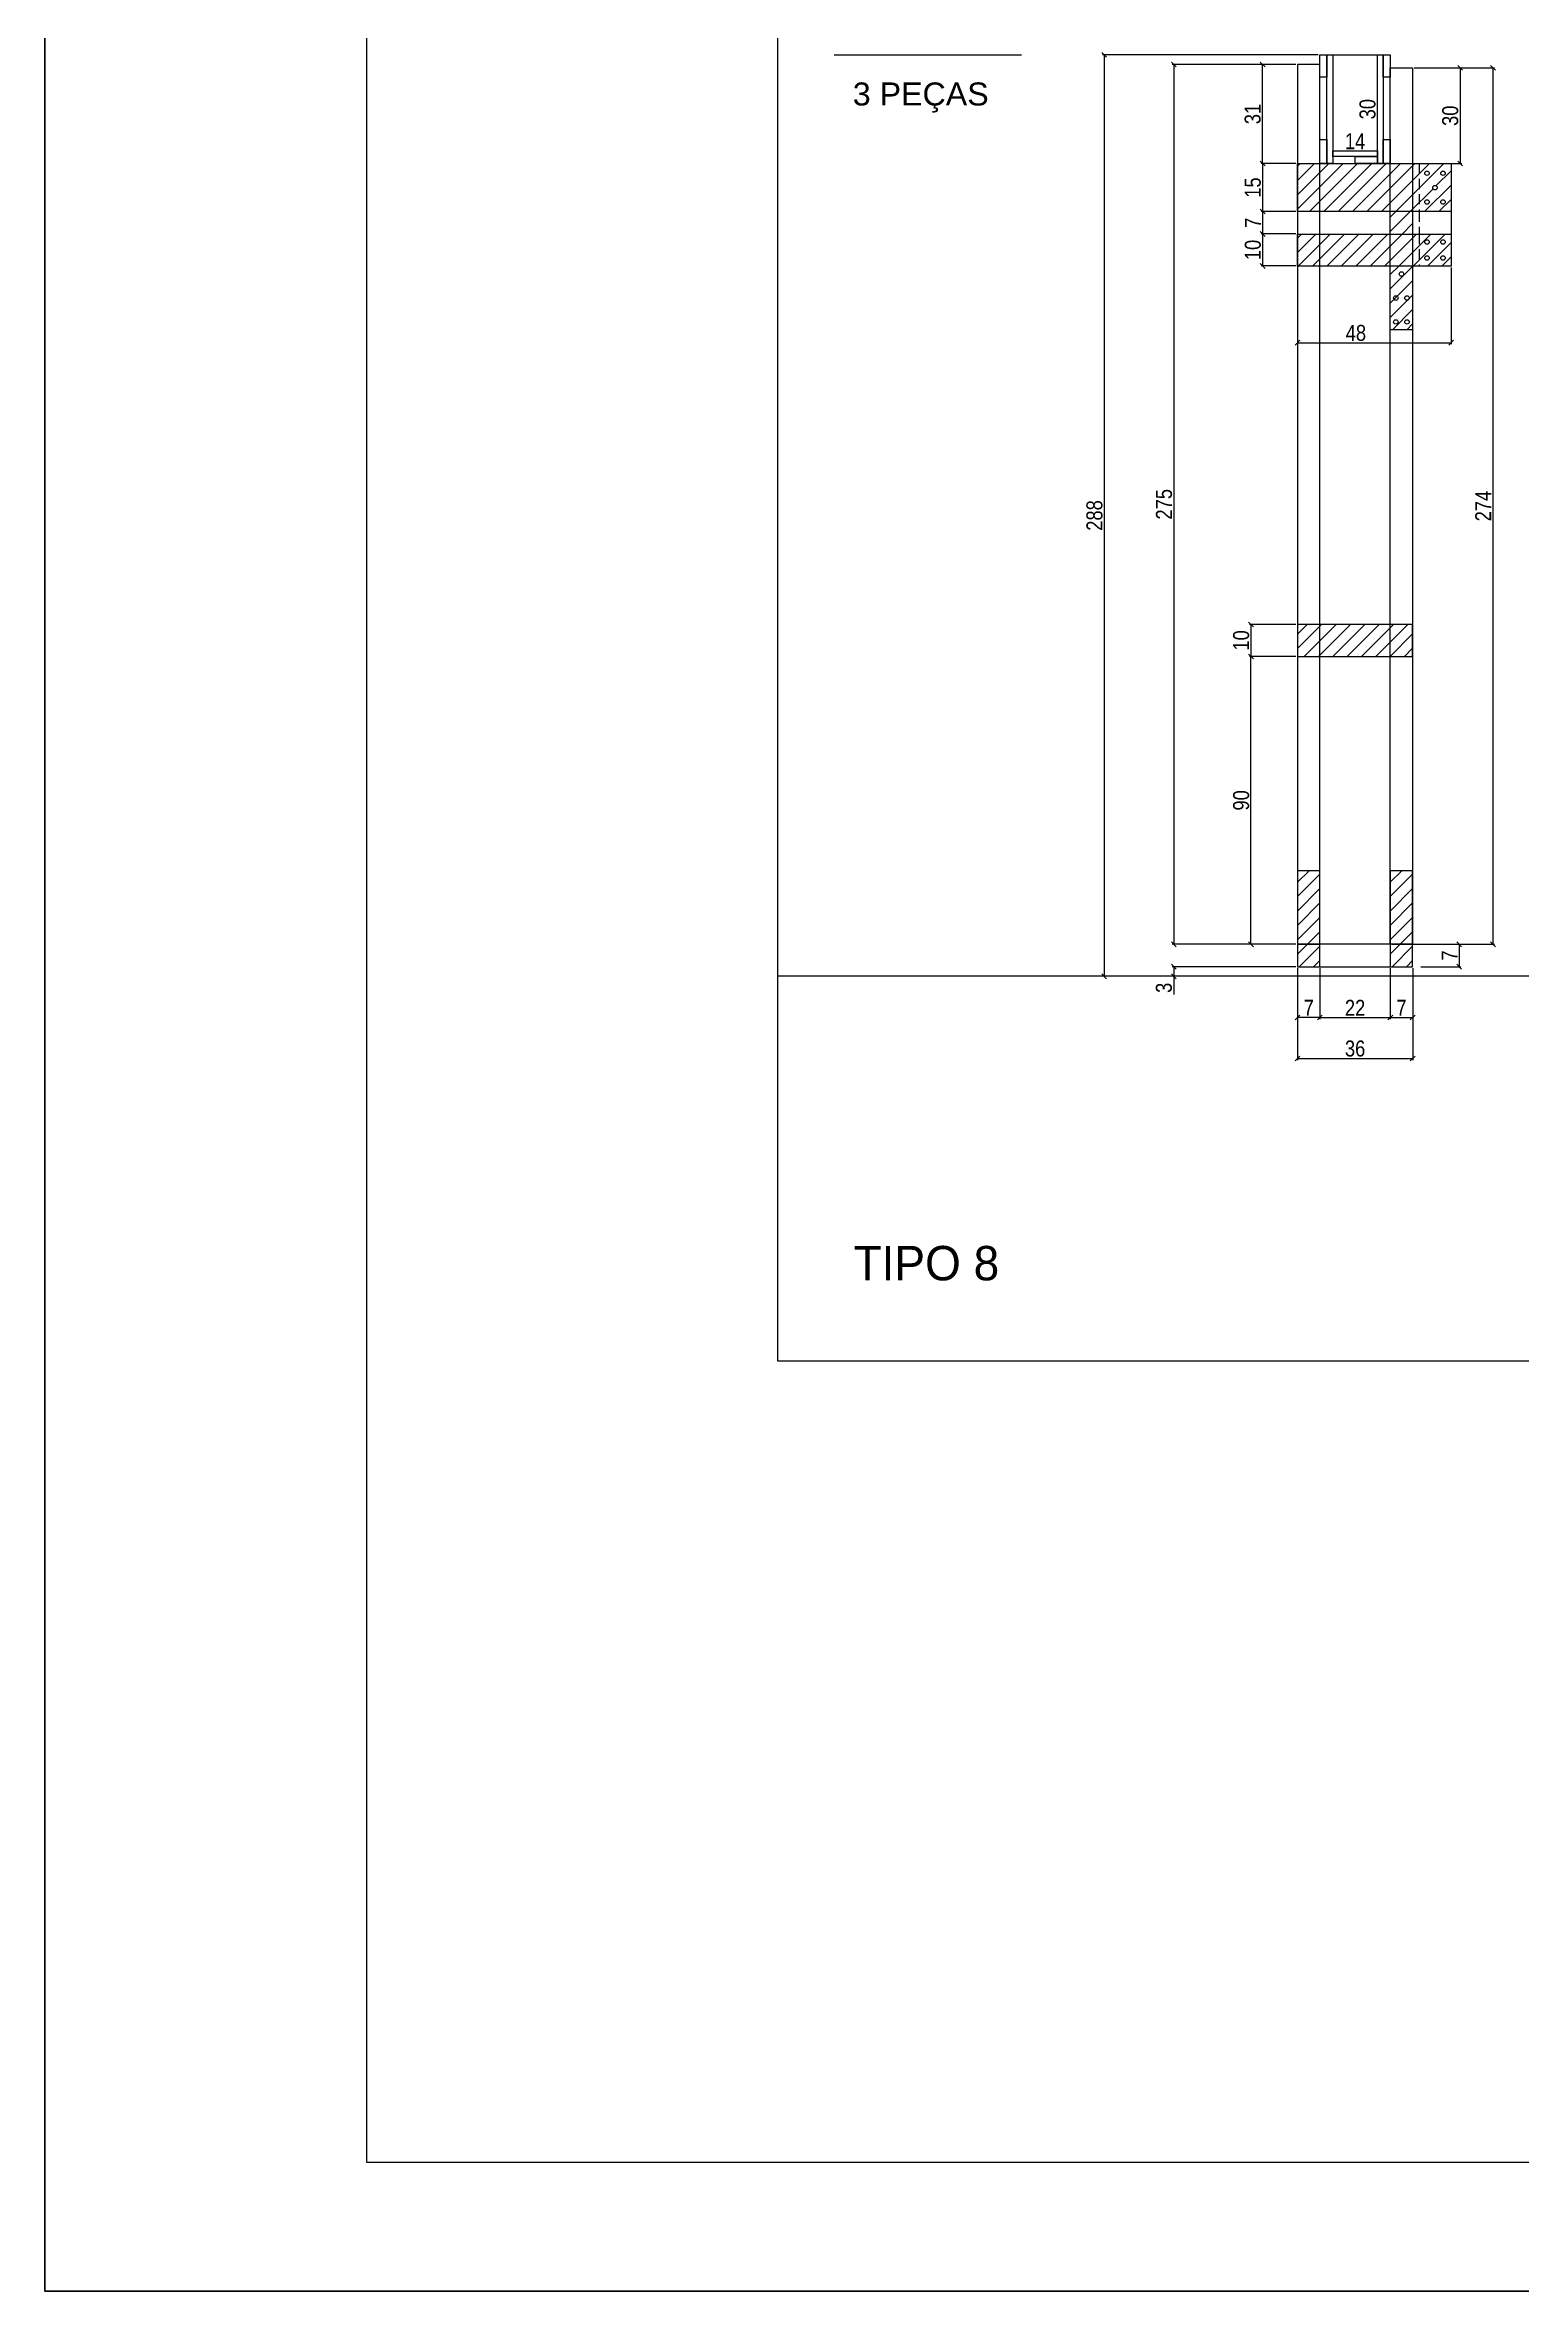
# Model space of a CAD drawing. Extents: x 16965 to 24320, y 205100 to 209880.
# Drawn here: x 16965 to 17888, y 205100 to 206505 of the extents above; entities that cross this region are included whole.
import ezdxf

# ---------------------------------------------------------------- set-up
doc = ezdxf.new("R2010")
doc.units = 0
doc.linetypes.add('DASHED2', pattern=[9.525, 6.35, -3.175])
doc.layers.get('0').update_dxf_attribs({"linetype": 'CONTINUOUS'})
doc.layers.get('DEFPOINTS').update_dxf_attribs({"linetype": 'CONTINUOUS'})
for name, color, linetype in [('8', 111, 'CONTINUOUS'), ('COTA', 241, 'CONTINUOUS'), ('detalhes', 4, 'CONTINUOUS'), ('HACHURA', 8, 'CONTINUOUS'), ('TIRAS REESCORAMENTO', 252, 'CONTINUOUS'), ('VIGAS', 3, 'CONTINUOUS')]:
    doc.layers.add(name, color=color, linetype=linetype)
doc.layers.add('FOLHA', color=255, linetype='CONTINUOUS', lineweight=40)
doc.styles.add('COTA TECNICA 2X', font='techl___.ttf', dxfattribs={"height": 10})
doc.styles.add('R80-50', font='arial.ttf', dxfattribs={"height": 10})
doc.styles.add('ROMAS860', font='ROMAS860.SHX', dxfattribs={"height": 8.5})
doc.dimstyles.new('SECAO', dxfattribs={"dimscale": 0.333333, "dimtxt": 5, "dimasz": 9, "dimexe": 3, "dimexo": 3, "dimgap": 3, "dimtad": 1, "dimdec": 1, "dimlfac": 0.5, "dimzin": 12, "dimdsep": 46, "dimtxsty": 'COTA TECNICA 2X', "dimblk1": 'OBLIQUE', "dimblk2": 'OBLIQUE', "dimsah": 1, "dimcen": 0.9, "dimclrd": 4, "dimclre": 4, "dimclrt": 240, "dimadec": 1, "dimazin": 3, "dimtfac": 1, "dimtdec": 1, "dimtmove": 0, "dimatfit": 3, "dimfxl": 1, "dimtolj": 1, "dimtzin": 12, "dimarcsym": 0})
pattern_1 = [(45, (-5854.2604, 8107.0315), (-4.49012806, 4.49012806), [])]

# ---------------------------------------------------------------- blocks, each defined once
blk = doc.blocks.new('_Oblique')
at = {"color": 0, "linetype": 'ByBlock', "lineweight": -2}
blk.add_line((-0.5, -0.5), (0.5, 0.5), dxfattribs=at)
blk = doc.blocks.new('*D3033')
at = {"layer": 'DEFPOINTS', "color": 0, "transparency": 16777216}
for p in [(17747.6, 206492.4), (17670.3, 205942.3), (17747.6, 205942.3)]:
    blk.add_point(p, dxfattribs=at)
at = {"layer": 'detalhes', "color": 4, "lineweight": -2, "transparency": 16777216}
for p, q in [((17746.6, 206492.4), (17669.3, 206492.4)), ((17670.3, 206492.4), (17670.3, 205942.3)), ((17746.6, 205942.3), (17669.3, 205942.3))]:
    blk.add_line(p, q, dxfattribs=at)
at = {"layer": 'detalhes', "color": 4, "lineweight": -2, "transparency": 16777216, "xscale": 3, "yscale": 3, "zscale": 3}
for p, rotation in [((17670.3, 206492.4), 90), ((17670.3, 205942.3), 270)]:
    blk.add_blockref('_Oblique', p, dxfattribs=dict(at, rotation=rotation))
at = {"layer": 'detalhes', "color": 240, "transparency": 16777216, "insert": (17664.2, 206217.4), "char_height": 10, "attachment_point": 5, "rotation": 90, "style": 'COTA TECNICA 2X'}
blk.add_mtext('\\A1;275', dxfattribs=at)
blk = doc.blocks.new('*D3034')
at = {"layer": 'DEFPOINTS', "color": 0, "transparency": 16777216}
for p in [(17747.6, 205928.3), (17819.6, 205928.3), (17819.6, 205870.9)]:
    blk.add_point(p, dxfattribs=at)
at = {"layer": 'detalhes', "color": 4, "lineweight": -2, "transparency": 16777216}
for p, q in [((17747.6, 205927.3), (17747.6, 205869.9)), ((17819.6, 205927.3), (17819.6, 205869.9)), ((17747.6, 205870.9), (17819.6, 205870.9))]:
    blk.add_line(p, q, dxfattribs=at)
at = {"layer": 'detalhes', "color": 4, "lineweight": -2, "transparency": 16777216, "xscale": 3, "yscale": 3, "zscale": 3, "rotation": 180}
blk.add_blockref('_Oblique', (17747.6, 205870.9), dxfattribs=at)
at = {"layer": 'detalhes', "color": 4, "lineweight": -2, "transparency": 16777216, "xscale": 3, "yscale": 3, "zscale": 3}
blk.add_blockref('_Oblique', (17819.6, 205870.9), dxfattribs=at)
at = {"layer": 'detalhes', "color": 240, "transparency": 16777216, "insert": (17783.6, 205877.1), "char_height": 10, "attachment_point": 5, "style": 'COTA TECNICA 2X'}
blk.add_mtext('\\A1;36', dxfattribs=at)
blk = doc.blocks.new('*D3035')
at = {"layer": 'DEFPOINTS', "color": 0, "transparency": 16777216}
for p in [(17761.6, 205928.3), (17805.6, 205928.3), (17805.6, 205896.6)]:
    blk.add_point(p, dxfattribs=at)
at = {"layer": 'detalhes', "color": 4, "lineweight": -2, "transparency": 16777216}
for p, q in [((17761.6, 205927.3), (17761.6, 205895.6)), ((17805.6, 205927.3), (17805.6, 205895.6)), ((17761.6, 205896.6), (17805.6, 205896.6))]:
    blk.add_line(p, q, dxfattribs=at)
at = {"layer": 'detalhes', "color": 4, "lineweight": -2, "transparency": 16777216, "xscale": 3, "yscale": 3, "zscale": 3, "rotation": 180}
blk.add_blockref('_Oblique', (17761.6, 205896.6), dxfattribs=at)
at = {"layer": 'detalhes', "color": 4, "lineweight": -2, "transparency": 16777216, "xscale": 3, "yscale": 3, "zscale": 3}
blk.add_blockref('_Oblique', (17805.6, 205896.6), dxfattribs=at)
at = {"layer": 'detalhes', "color": 240, "transparency": 16777216, "insert": (17783.6, 205902.6), "char_height": 10, "attachment_point": 5, "style": 'COTA TECNICA 2X'}
blk.add_mtext('\\A1;22', dxfattribs=at)
blk = doc.blocks.new('*D3036')
at = {"layer": 'DEFPOINTS', "color": 0, "transparency": 16777216}
for p in [(17805.6, 205896.6), (17819.6, 205896.6), (17819.6, 205896.6)]:
    blk.add_point(p, dxfattribs=at)
at = {"layer": 'detalhes', "color": 4, "lineweight": -2, "transparency": 16777216}
blk.add_line((17805.6, 205896.6), (17819.6, 205896.6), dxfattribs=at)
at = {"layer": 'detalhes', "color": 4, "lineweight": -2, "transparency": 16777216, "xscale": 3, "yscale": 3, "zscale": 3, "rotation": 180}
blk.add_blockref('_Oblique', (17805.6, 205896.6), dxfattribs=at)
at = {"layer": 'detalhes', "color": 4, "lineweight": -2, "transparency": 16777216, "xscale": 3, "yscale": 3, "zscale": 3}
blk.add_blockref('_Oblique', (17819.6, 205896.6), dxfattribs=at)
at = {"layer": 'detalhes', "color": 240, "transparency": 16777216, "insert": (17812.6, 205902.6), "char_height": 10, "attachment_point": 5, "style": 'COTA TECNICA 2X'}
blk.add_mtext('\\A1;7', dxfattribs=at)
blk = doc.blocks.new('*D3037')
at = {"layer": 'DEFPOINTS', "color": 0, "transparency": 16777216}
for p in [(17747.6, 205896.6), (17747.6, 205896.6), (17761.6, 205896.6)]:
    blk.add_point(p, dxfattribs=at)
at = {"layer": 'detalhes', "color": 4, "lineweight": -2, "transparency": 16777216}
blk.add_line((17761.6, 205896.6), (17747.6, 205896.6), dxfattribs=at)
at = {"layer": 'detalhes', "color": 4, "lineweight": -2, "transparency": 16777216, "xscale": 3, "yscale": 3, "zscale": 3, "rotation": 180}
blk.add_blockref('_Oblique', (17747.6, 205896.6), dxfattribs=at)
at = {"layer": 'detalhes', "color": 4, "lineweight": -2, "transparency": 16777216, "xscale": 3, "yscale": 3, "zscale": 3}
blk.add_blockref('_Oblique', (17761.6, 205896.6), dxfattribs=at)
at = {"layer": 'detalhes', "color": 240, "transparency": 16777216, "insert": (17754.6, 205902.6), "char_height": 10, "attachment_point": 5, "style": 'COTA TECNICA 2X'}
blk.add_mtext('\\A1;7', dxfattribs=at)
blk = doc.blocks.new('*D3038')
at = {"layer": 'DEFPOINTS', "color": 0, "transparency": 16777216}
for p in [(17747.6, 206142.3), (17718.5, 206122.3), (17747.6, 206122.3)]:
    blk.add_point(p, dxfattribs=at)
at = {"layer": 'detalhes', "color": 4, "lineweight": -2, "transparency": 16777216}
for p, q in [((17746.6, 206142.3), (17717.5, 206142.3)), ((17718.5, 206142.3), (17718.5, 206122.3)), ((17746.6, 206122.3), (17717.5, 206122.3))]:
    blk.add_line(p, q, dxfattribs=at)
at = {"layer": 'detalhes', "color": 4, "lineweight": -2, "transparency": 16777216, "xscale": 3, "yscale": 3, "zscale": 3}
for p, rotation in [((17718.5, 206142.3), 90), ((17718.5, 206122.3), 270)]:
    blk.add_blockref('_Oblique', p, dxfattribs=dict(at, rotation=rotation))
at = {"layer": 'detalhes', "color": 240, "transparency": 16777216, "insert": (17712.4, 206132.3), "char_height": 10, "attachment_point": 5, "rotation": 90, "style": 'COTA TECNICA 2X'}
blk.add_mtext('\\A1;10', dxfattribs=at)
blk = doc.blocks.new('*D3039')
at = {"layer": 'DEFPOINTS', "color": 0, "transparency": 16777216}
for p in [(17725.8, 206492.4), (17747.6, 206492.4), (17747.6, 206430.4)]:
    blk.add_point(p, dxfattribs=at)
at = {"layer": 'detalhes', "color": 4, "lineweight": -2, "transparency": 16777216}
for p, q in [((17746.6, 206492.4), (17724.8, 206492.4)), ((17725.8, 206430.4), (17725.8, 206492.4)), ((17746.6, 206430.4), (17724.8, 206430.4))]:
    blk.add_line(p, q, dxfattribs=at)
at = {"layer": 'detalhes', "color": 4, "lineweight": -2, "transparency": 16777216, "xscale": 3, "yscale": 3, "zscale": 3}
for p, rotation in [((17725.8, 206492.4), 90), ((17725.8, 206430.4), 270)]:
    blk.add_blockref('_Oblique', p, dxfattribs=dict(at, rotation=rotation))
at = {"layer": 'detalhes', "color": 240, "transparency": 16777216, "insert": (17719.6, 206461.4), "char_height": 10, "attachment_point": 5, "rotation": 90, "style": 'COTA TECNICA 2X'}
blk.add_mtext('\\A1;31', dxfattribs=at)
blk = doc.blocks.new('*D3040')
at = {"layer": 'DEFPOINTS', "color": 0, "transparency": 16777216}
for p in [(17819.6, 206490.3), (17819.6, 206430.4), (17849.3, 206430.4)]:
    blk.add_point(p, dxfattribs=at)
at = {"layer": 'detalhes', "color": 4, "lineweight": -2, "transparency": 16777216}
for p, q in [((17820.6, 206490.3), (17850.3, 206490.3)), ((17849.3, 206490.3), (17849.3, 206430.4)), ((17820.6, 206430.4), (17850.3, 206430.4))]:
    blk.add_line(p, q, dxfattribs=at)
at = {"layer": 'detalhes', "color": 4, "lineweight": -2, "transparency": 16777216, "xscale": 3, "yscale": 3, "zscale": 3}
for p, rotation in [((17849.3, 206490.3), 90), ((17849.3, 206430.4), 270)]:
    blk.add_blockref('_Oblique', p, dxfattribs=dict(at, rotation=rotation))
at = {"layer": 'detalhes', "color": 240, "transparency": 16777216, "insert": (17843.1, 206460.3), "char_height": 10, "attachment_point": 5, "rotation": 90, "style": 'COTA TECNICA 2X'}
blk.add_mtext('\\A1;30', dxfattribs=at)
blk = doc.blocks.new('*D3041')
at = {"layer": 'DEFPOINTS', "color": 0, "transparency": 16777216}
for p in [(17761.6, 206498.4), (17626.8, 205922.3), (17747.6, 205922.3)]:
    blk.add_point(p, dxfattribs=at)
at = {"layer": 'detalhes', "color": 4, "lineweight": -2, "transparency": 16777216}
for p, q in [((17760.6, 206498.4), (17625.8, 206498.4)), ((17626.8, 206498.4), (17626.8, 205922.3)), ((17746.6, 205922.3), (17625.8, 205922.3))]:
    blk.add_line(p, q, dxfattribs=at)
at = {"layer": 'detalhes', "color": 4, "lineweight": -2, "transparency": 16777216, "xscale": 3, "yscale": 3, "zscale": 3}
for p, rotation in [((17626.8, 206498.4), 90), ((17626.8, 205922.3), 270)]:
    blk.add_blockref('_Oblique', p, dxfattribs=dict(at, rotation=rotation))
at = {"layer": 'detalhes', "color": 240, "transparency": 16777216, "insert": (17620.7, 206210.4), "char_height": 10, "attachment_point": 5, "rotation": 90, "style": 'COTA TECNICA 2X'}
blk.add_mtext('\\A1;288', dxfattribs=at)
blk = doc.blocks.new('*D3042')
at = {"layer": 'DEFPOINTS', "color": 0, "transparency": 16777216}
for p in [(17670.3, 205922.3), (17747.6, 205928.3), (17747.6, 205922.3)]:
    blk.add_point(p, dxfattribs=at)
at = {"layer": 'detalhes', "color": 4, "lineweight": -2, "transparency": 16777216}
for p, q in [((17746.6, 205928.3), (17669.3, 205928.3)), ((17746.6, 205922.3), (17669.3, 205922.3)), ((17670.3, 205928.3), (17670.3, 205922.3)), ((17670.3, 205922.3), (17670.3, 205911))]:
    blk.add_line(p, q, dxfattribs=at)
at = {"layer": 'detalhes', "color": 4, "lineweight": -2, "transparency": 16777216, "xscale": 3, "yscale": 3, "zscale": 3}
for p, rotation in [((17670.3, 205928.3), 90), ((17670.3, 205922.3), 270)]:
    blk.add_blockref('_Oblique', p, dxfattribs=dict(at, rotation=rotation))
at = {"layer": 'detalhes', "color": 240, "transparency": 16777216, "insert": (17664.1, 205915.1), "char_height": 10, "attachment_point": 5, "rotation": 90, "style": 'COTA TECNICA 2X'}
blk.add_mtext('\\A1;3', dxfattribs=at)
blk = doc.blocks.new('*D3043')
at = {"layer": 'DEFPOINTS', "color": 0, "transparency": 16777216}
for p in [(17784.6, 206498.4), (17797.6, 206498.4), (17783.6, 206438.4)]:
    blk.add_point(p, dxfattribs=at)
at = {"layer": 'detalhes', "color": 240, "transparency": 16777216, "insert": (17791.4, 206464.4), "char_height": 10, "attachment_point": 5, "rotation": 90, "style": 'COTA TECNICA 2X'}
blk.add_mtext('\\A1;30', dxfattribs=at)
blk = doc.blocks.new('*D3044')
at = {"layer": 'DEFPOINTS', "color": 0, "transparency": 16777216}
for p in [(17769.6, 206438.4), (17797.6, 206438.4), (17797.6, 206438.4)]:
    blk.add_point(p, dxfattribs=at)
at = {"layer": 'detalhes', "color": 240, "transparency": 16777216, "insert": (17783.6, 206444.4), "char_height": 10, "attachment_point": 5, "style": 'COTA TECNICA 2X'}
blk.add_mtext('\\A1;14', dxfattribs=at)
blk = doc.blocks.new('*D3026')
at = {"layer": 'DEFPOINTS', "color": 0, "transparency": 16777216}
for p in [(17718.5, 206122.3), (17747.6, 206122.3), (17746.6, 205942.3)]:
    blk.add_point(p, dxfattribs=at)
at = {"layer": 'detalhes', "color": 4, "lineweight": -2, "transparency": 16777216}
for p, q in [((17746.6, 206122.3), (17717.5, 206122.3)), ((17718.5, 205942.3), (17718.5, 206122.3)), ((17745.6, 205942.3), (17717.5, 205942.3))]:
    blk.add_line(p, q, dxfattribs=at)
at = {"layer": 'detalhes', "color": 4, "lineweight": -2, "transparency": 16777216, "xscale": 3, "yscale": 3, "zscale": 3}
for p, rotation in [((17718.5, 206122.3), 90), ((17718.5, 205942.3), 270)]:
    blk.add_blockref('_Oblique', p, dxfattribs=dict(at, rotation=rotation))
at = {"layer": 'detalhes', "color": 240, "transparency": 16777216, "insert": (17712.4, 206032.3), "char_height": 10, "attachment_point": 5, "rotation": 90, "style": 'COTA TECNICA 2X'}
blk.add_mtext('\\A1;90', dxfattribs=at)
blk = doc.blocks.new('*D3027')
at = {"layer": 'DEFPOINTS', "color": 0, "transparency": 16777216}
for p in [(17747.6, 206390.4), (17843.6, 206366.4), (17843.6, 206318.4)]:
    blk.add_point(p, dxfattribs=at)
at = {"layer": 'detalhes', "color": 4, "lineweight": -2, "transparency": 16777216}
for p, q in [((17747.6, 206389.4), (17747.6, 206317.4)), ((17843.6, 206365.4), (17843.6, 206317.4)), ((17747.6, 206318.4), (17843.6, 206318.4))]:
    blk.add_line(p, q, dxfattribs=at)
at = {"layer": 'detalhes', "color": 4, "lineweight": -2, "transparency": 16777216, "xscale": 3, "yscale": 3, "zscale": 3, "rotation": 180}
blk.add_blockref('_Oblique', (17747.6, 206318.4), dxfattribs=at)
at = {"layer": 'detalhes', "color": 4, "lineweight": -2, "transparency": 16777216, "xscale": 3, "yscale": 3, "zscale": 3}
blk.add_blockref('_Oblique', (17843.6, 206318.4), dxfattribs=at)
at = {"layer": 'detalhes', "color": 240, "transparency": 16777216, "insert": (17784.1, 206324.5), "char_height": 10, "attachment_point": 5, "style": 'COTA TECNICA 2X'}
blk.add_mtext('\\A1;48', dxfattribs=at)
blk = doc.blocks.new('*D3028')
at = {"layer": 'DEFPOINTS', "color": 0, "transparency": 16777216}
for p in [(17820.6, 206490.3), (17820.6, 205942.3), (17869.8, 205942.3)]:
    blk.add_point(p, dxfattribs=at)
at = {"layer": 'detalhes', "color": 4, "lineweight": -2, "transparency": 16777216}
for p, q in [((17821.6, 206490.3), (17870.8, 206490.3)), ((17869.8, 206490.3), (17869.8, 205942.3)), ((17821.6, 205942.3), (17870.8, 205942.3))]:
    blk.add_line(p, q, dxfattribs=at)
at = {"layer": 'detalhes', "color": 4, "lineweight": -2, "transparency": 16777216, "xscale": 3, "yscale": 3, "zscale": 3}
for p, rotation in [((17869.8, 206490.3), 90), ((17869.8, 205942.3), 270)]:
    blk.add_blockref('_Oblique', p, dxfattribs=dict(at, rotation=rotation))
at = {"layer": 'detalhes', "color": 240, "transparency": 16777216, "insert": (17863.7, 206216.3), "char_height": 10, "attachment_point": 5, "rotation": 90, "style": 'COTA TECNICA 2X'}
blk.add_mtext('\\A1;274', dxfattribs=at)
blk = doc.blocks.new('*D3029')
at = {"layer": 'DEFPOINTS', "color": 0, "transparency": 16777216}
for p in [(17805.6, 205942.3), (17823.6, 205928.3), (17848.7, 205928.3)]:
    blk.add_point(p, dxfattribs=at)
at = {"layer": 'detalhes', "color": 4, "lineweight": -2, "transparency": 16777216}
for p, q in [((17806.6, 205942.3), (17849.7, 205942.3)), ((17848.7, 205942.3), (17848.7, 205928.3)), ((17824.6, 205928.3), (17849.7, 205928.3))]:
    blk.add_line(p, q, dxfattribs=at)
at = {"layer": 'detalhes', "color": 4, "lineweight": -2, "transparency": 16777216, "xscale": 3, "yscale": 3, "zscale": 3}
for p, rotation in [((17848.7, 205942.3), 90), ((17848.7, 205928.3), 270)]:
    blk.add_blockref('_Oblique', p, dxfattribs=dict(at, rotation=rotation))
at = {"layer": 'detalhes', "color": 240, "transparency": 16777216, "insert": (17842.7, 205935.3), "char_height": 10, "attachment_point": 5, "rotation": 90, "style": 'COTA TECNICA 2X'}
blk.add_mtext('\\A1;7', dxfattribs=at)
blk = doc.blocks.new('*D3030')
at = {"layer": 'DEFPOINTS', "color": 0, "transparency": 16777216}
for p in [(17747.6, 206430.4), (17725.8, 206400.4), (17747.6, 206400.4)]:
    blk.add_point(p, dxfattribs=at)
at = {"layer": 'detalhes', "color": 4, "lineweight": -2, "transparency": 16777216}
for p, q in [((17746.6, 206430.4), (17724.8, 206430.4)), ((17725.8, 206430.4), (17725.8, 206400.4)), ((17746.6, 206400.4), (17724.8, 206400.4))]:
    blk.add_line(p, q, dxfattribs=at)
at = {"layer": 'detalhes', "color": 4, "lineweight": -2, "transparency": 16777216, "xscale": 3, "yscale": 3, "zscale": 3}
for p, rotation in [((17725.8, 206430.4), 90), ((17725.8, 206400.4), 270)]:
    blk.add_blockref('_Oblique', p, dxfattribs=dict(at, rotation=rotation))
at = {"layer": 'detalhes', "color": 240, "transparency": 16777216, "insert": (17719.7, 206415.4), "char_height": 10, "attachment_point": 5, "rotation": 90, "style": 'COTA TECNICA 2X'}
blk.add_mtext('\\A1;15', dxfattribs=at)
blk = doc.blocks.new('*D3031')
at = {"layer": 'DEFPOINTS', "color": 0, "transparency": 16777216}
for p in [(17747.6, 206386.4), (17725.8, 206366.4), (17747.6, 206366.4)]:
    blk.add_point(p, dxfattribs=at)
at = {"layer": 'detalhes', "color": 4, "lineweight": -2, "transparency": 16777216}
for p, q in [((17746.6, 206386.4), (17724.8, 206386.4)), ((17725.8, 206386.4), (17725.8, 206366.4)), ((17746.6, 206366.4), (17724.8, 206366.4))]:
    blk.add_line(p, q, dxfattribs=at)
at = {"layer": 'detalhes', "color": 4, "lineweight": -2, "transparency": 16777216, "xscale": 3, "yscale": 3, "zscale": 3}
for p, rotation in [((17725.8, 206386.4), 90), ((17725.8, 206366.4), 270)]:
    blk.add_blockref('_Oblique', p, dxfattribs=dict(at, rotation=rotation))
at = {"layer": 'detalhes', "color": 240, "transparency": 16777216, "insert": (17719.7, 206376.4), "char_height": 10, "attachment_point": 5, "rotation": 90, "style": 'COTA TECNICA 2X'}
blk.add_mtext('\\A1;10', dxfattribs=at)
blk = doc.blocks.new('*D3032')
at = {"layer": 'DEFPOINTS', "color": 0, "transparency": 16777216}
for p in [(17747.6, 206400.4), (17725.8, 206386.4), (17747.6, 206386.4)]:
    blk.add_point(p, dxfattribs=at)
at = {"layer": 'detalhes', "color": 4, "lineweight": -2, "transparency": 16777216}
for p, q in [((17746.6, 206400.4), (17724.8, 206400.4)), ((17725.8, 206400.4), (17725.8, 206386.4)), ((17746.6, 206386.4), (17724.8, 206386.4))]:
    blk.add_line(p, q, dxfattribs=at)
at = {"layer": 'detalhes', "color": 4, "lineweight": -2, "transparency": 16777216, "xscale": 3, "yscale": 3, "zscale": 3}
for p, rotation in [((17725.8, 206400.4), 90), ((17725.8, 206386.4), 270)]:
    blk.add_blockref('_Oblique', p, dxfattribs=dict(at, rotation=rotation))
at = {"layer": 'detalhes', "color": 240, "transparency": 16777216, "insert": (17719.7, 206393.4), "char_height": 10, "attachment_point": 5, "rotation": 90, "style": 'COTA TECNICA 2X'}
blk.add_mtext('\\A1;7', dxfattribs=at)

msp = doc.modelspace()

# ---------------------------------------------------------------- hatches: boundary and pattern name
at = {"layer": 'COTA'}
h = msp.add_hatch(dxfattribs=at)
h.set_pattern_fill('ANSI31', color=256, scale=2, style=0)
h.set_pattern_definition(pattern_1)
h.paths.add_polyline_path([(17843.59, 206430.35), (17747.59, 206430.35), (17747.59, 206400.35), (17843.59, 206400.35)])
edge = h.paths.add_edge_path(flags=16)
edge.add_arc((17828.59, 206406.35), 1.4, 0, 360)
edge = h.paths.add_edge_path(flags=16)
edge.add_arc((17833.59, 206415.35), 1.4, 0, 360)
edge = h.paths.add_edge_path(flags=16)
edge.add_arc((17828.59, 206424.35), 1.4, 0, 360)
edge = h.paths.add_edge_path(flags=16)
edge.add_arc((17838.59, 206406.35), 1.4, 0, 360)
edge = h.paths.add_edge_path(flags=16)
edge.add_arc((17838.59, 206424.35), 1.4, 0, 360)
h = msp.add_hatch(dxfattribs=at)
h.set_pattern_fill('ANSI31', color=256, scale=2, style=0)
h.set_pattern_definition(pattern_1)
h.paths.add_polyline_path([(17805.59, 206400.35), (17805.59, 206386.35), (17819.59, 206386.35), (17819.59, 206400.35)])
h = msp.add_hatch(dxfattribs=at)
h.set_pattern_fill('ANSI31', color=256, scale=2, style=0)
h.set_pattern_definition(pattern_1)
h.paths.add_polyline_path([(17843.59, 206386.35), (17747.59, 206386.35), (17747.59, 206366.35), (17843.59, 206366.35)])
edge = h.paths.add_edge_path(flags=16)
edge.add_arc((17828.59, 206381.35), 1.4, 0, 360)
edge = h.paths.add_edge_path(flags=16)
edge.add_arc((17828.59, 206371.35), 1.4, 0, 360)
edge = h.paths.add_edge_path(flags=16)
edge.add_arc((17838.59, 206381.35), 1.4, 0, 360)
edge = h.paths.add_edge_path(flags=16)
edge.add_arc((17838.59, 206371.35), 1.4, 0, 360)
h = msp.add_hatch(dxfattribs=at)
h.set_pattern_fill('ANSI31', color=256, scale=2, style=0)
h.set_pattern_definition(pattern_1)
h.paths.add_polyline_path([(17805.59, 206326.41), (17819.59, 206326.41), (17819.59, 206366.35), (17805.59, 206366.35)])
h = msp.add_hatch(dxfattribs=at)
h.set_pattern_fill('ANSI31', color=256, scale=2, style=0)
h.set_pattern_definition([(45, (-5854.2604, 8021.0315), (-4.49012806, 4.49012806), [])])
h.paths.add_polyline_path([(17819.59, 206142.33), (17747.59, 206142.33), (17747.59, 206122.33), (17819.59, 206122.33)])
h = msp.add_hatch(dxfattribs=at)
h.set_pattern_fill('ANSI31', color=256, scale=2, style=0)
h.set_pattern_definition([(45, (-2096.627, 200119.121), (-4.490128, 4.490128), [])])
h.paths.add_polyline_path([(17747.59, 205928.31), (17761.59, 205928.31), (17761.59, 205988.31), (17747.59, 205988.31)])
h = msp.add_hatch(dxfattribs=at)
h.set_pattern_fill('ANSI31', color=256, scale=2, style=0)
h.set_pattern_definition([(45, (-2038.627, 200119.121), (-4.490128, 4.490128), [])])
h.paths.add_polyline_path([(17805.59, 205928.31), (17819.59, 205928.31), (17819.59, 205988.31), (17805.59, 205988.31)])

# ---------------------------------------------------------------- linework, layer by layer
at = {"color": 30}
for p, q in [((17165.77, 205180.82), (17165.77, 209799.92)), ((24239.28, 205180.82), (17165.77, 205180.82))]:
    msp.add_line(p, q, dxfattribs=at)
at = {"linetype": 'Continuous'}
msp.add_line((17843.59, 206400.35), (17843.59, 206386.35), dxfattribs=at)
msp.add_line((17819.59, 206326.41), (17805.59, 206326.41))
for points in [[(17747.59, 205942.31), (17761.59, 205942.31), (17761.59, 206492.4), (17747.59, 206492.4)], [(17819.59, 205942.31), (17805.59, 205942.31), (17805.59, 206490.28), (17819.59, 206490.28)], [(17843.59, 206400.35), (17747.59, 206400.35), (17747.59, 206430.35), (17843.59, 206430.35)], [(17843.59, 206366.35), (17747.59, 206366.35), (17747.59, 206386.35), (17843.59, 206386.35)], [(17747.59, 205928.31), (17761.59, 205928.31), (17761.59, 205988.31), (17747.59, 205988.31)], [(17805.59, 205928.31), (17819.59, 205928.31), (17819.59, 205988.31), (17805.59, 205988.31)]]:
    msp.add_lwpolyline(points, close=True, dxfattribs=at)
for points in [[(17747.59, 206122.33), (17819.59, 206122.33), (17819.59, 206142.33), (17747.59, 206142.33), (17747.59, 206122.33)], [(17769.59, 205928.31), (17819.59, 205928.31), (17819.59, 205942.31), (17747.59, 205942.31), (17747.59, 205928.31), (17769.59, 205928.31)]]:
    msp.add_lwpolyline(points, dxfattribs=at)
for centre in [(17828.59, 206424.35), (17838.59, 206424.35), (17833.59, 206415.35), (17828.59, 206406.35), (17838.59, 206406.35), (17828.59, 206381.35), (17838.59, 206381.35), (17828.59, 206371.35), (17838.59, 206371.35), (17812.59, 206361.35), (17809.09, 206346.38), (17816.09, 206346.38), (17809.09, 206331.41), (17816.09, 206331.41)]:
    msp.add_circle(centre, 1.4)
at = {"layer": '8', "color": 32, "linetype": 'Continuous', "true_color": 0xcd6928}
msp.add_lwpolyline([(18019.58, 205681.7), (17422.76, 205681.7), (17422.76, 206646.49), (18019.58, 206646.49)], close=True, dxfattribs=at)
at = {"layer": 'COTA', "linetype": 'DASHED2'}
for p, q in [((17823.59, 206430.35), (17823.59, 206400.35)), ((17823.59, 206400.35), (17823.59, 206386.35)), ((17823.59, 206386.35), (17823.59, 206366.35))]:
    msp.add_line(p, q, dxfattribs=at)
at = {"layer": 'FOLHA'}
for p, q in [((16964.59, 205100.34), (16964.59, 209880.4)), ((24319.75, 205100.34), (16964.59, 205100.34))]:
    msp.add_line(p, q, dxfattribs=at)
at = {"layer": 'HACHURA', "color": 7}
msp.add_line((17457.92, 206498.4), (17575.07, 206498.4), dxfattribs=at)
at = {"layer": 'TIRAS REESCORAMENTO', "linetype": 'ByBlock'}
for p, q in [((17769.59, 206498.4), (17797.59, 206498.4)), ((18616.39, 205922.31), (17422.76, 205922.31))]:
    msp.add_line(p, q, dxfattribs=at)
for points in [[(17761.59, 206498.4), (17765.99, 206498.4), (17765.99, 206484.4), (17761.59, 206484.4)], [(17801.19, 206498.4), (17805.59, 206498.4), (17805.59, 206484.4), (17801.19, 206484.4)], [(17761.59, 206445.35), (17765.99, 206445.35), (17765.99, 206430.35), (17761.59, 206430.35)], [(17797.59, 206434.75), (17769.59, 206434.75), (17769.59, 206438.35), (17797.59, 206438.35)], [(17801.19, 206445.35), (17805.59, 206445.35), (17805.59, 206430.35), (17801.19, 206430.35)], [(17783.56, 206430.35), (17783.56, 206434.75), (17769.59, 206434.75), (17769.59, 206430.35)], [(17783.63, 206430.35), (17783.63, 206434.75), (17797.59, 206434.75), (17797.59, 206430.35)]]:
    msp.add_lwpolyline(points, close=True, dxfattribs=at)
for points in [[(17769.59, 206430.35), (17765.99, 206430.35), (17765.99, 206498.4), (17769.59, 206498.4), (17769.59, 206430.35)], [(17801.19, 206430.35), (17797.59, 206430.35), (17797.59, 206498.4), (17801.19, 206498.4), (17801.19, 206430.35)]]:
    msp.add_lwpolyline(points, dxfattribs=at)

# ---------------------------------------------------------------- texts
at = {"linetype": 'Continuous', "style": 'ROMAS860'}
msp.add_text('TIPO 8', height=21.505, dxfattribs=at).set_placement((17470.05, 205732.22))
at = {"layer": 'VIGAS', "color": 7, "insert": (17469.6, 206481.11), "char_height": 14.4, "attachment_point": 1, "style": 'R80-50'}
msp.add_mtext_dynamic_manual_height_columns('3 PEÇAS', width=162.221, gutter_width=50, heights=[0], dxfattribs=at)

# ---------------------------------------------------------------- dimensions: what is measured, and where the dimension line sits
at = {"layer": 'detalhes', "color": 3}
for base, p1, p2, picture, middle in [((17626.8, 205922.31), (17761.59, 206498.4), (17747.59, 205922.31), '*D3041', (17620.7, 206210.36)), ((17670.3, 205942.31), (17747.59, 206492.4), (17747.59, 205942.31), '*D3033', (17664.19, 206217.36)), ((17725.82, 206492.4), (17747.59, 206430.35), (17747.59, 206492.4), '*D3039', (17719.6, 206461.38)), ((17849.34, 206430.35), (17819.59, 206490.28), (17819.59, 206430.35), '*D3040', (17843.13, 206460.32)), ((17725.82, 206400.35), (17747.59, 206430.35), (17747.59, 206400.35), '*D3030', (17719.71, 206415.35)), ((17725.82, 206386.35), (17747.59, 206400.35), (17747.59, 206386.35), '*D3032', (17719.75, 206393.35)), ((17725.82, 206366.35), (17747.59, 206386.35), (17747.59, 206366.35), '*D3031', (17719.72, 206376.35)), ((17718.49, 206122.33), (17747.59, 206142.33), (17747.59, 206122.33), '*D3038', (17712.39, 206132.33)), ((17718.49, 206122.33), (17746.59, 205942.31), (17747.59, 206122.33), '*D3026', (17712.36, 206032.32)), ((17848.74, 205928.31), (17805.59, 205942.31), (17823.65, 205928.31), '*D3029', (17842.67, 205935.31)), ((17670.3, 205922.31), (17747.59, 205928.31), (17747.59, 205922.31), '*D3042', (17664.08, 205915.15))]:
    dim = msp.add_linear_dim(base=base, p1=p1, p2=p2, angle=90, dimstyle='SECAO', dxfattribs=at)
    dim.commit()
    dim.dimension.update_dxf_attribs({"geometry": picture, "text_midpoint": middle})
dim = msp.add_linear_dim(base=(17797.59, 206498.4), p1=(17783.59, 206438.35), p2=(17784.63, 206498.4), angle=90, dimstyle='SECAO', override={"dimse1": 1, "dimse2": 1, "dimsd1": 1, "dimsd2": 1}, dxfattribs=at)
dim.commit()
dim.dimension.update_dxf_attribs({"geometry": '*D3043', "text_midpoint": (17797.59, 206464.38), "dimtype": 160})
dim = msp.add_linear_dim(base=(17869.79, 205942.31), p1=(17820.59, 206490.28), p2=(17820.59, 205942.31), angle=90, dimstyle='SECAO', dxfattribs=at)
dim.commit()
dim.dimension.update_dxf_attribs({"geometry": '*D3028', "text_midpoint": (17869.79, 206216.3), "dimtype": 160})
dim = msp.add_linear_dim(base=(17797.59, 206438.35), p1=(17769.59, 206438.35), p2=(17797.59, 206438.35), dimstyle='SECAO', override={"dimse1": 1, "dimse2": 1, "dimsd1": 1, "dimsd2": 1}, dxfattribs=at)
dim.commit()
dim.dimension.update_dxf_attribs({"geometry": '*D3044', "text_midpoint": (17783.59, 206438.35), "dimtype": 160})
for base, p1, p2, picture, middle in [((17843.59, 206318.43), (17747.59, 206390.35), (17843.59, 206366.35), '*D3027', (17784.11, 206318.43)), ((17819.59, 205870.86), (17747.59, 205928.31), (17819.59, 205928.31), '*D3034', (17783.59, 205870.86)), ((17805.59, 205896.57), (17761.59, 205928.31), (17805.59, 205928.31), '*D3035', (17783.59, 205896.57)), ((17819.59, 205896.57), (17805.59, 205896.57), (17819.59, 205896.57), '*D3036', (17812.59, 205896.57))]:
    dim = msp.add_linear_dim(base=base, p1=p1, p2=p2, dimstyle='SECAO', dxfattribs=at)
    dim.commit()
    dim.dimension.update_dxf_attribs({"geometry": picture, "text_midpoint": middle, "dimtype": 160})
dim = msp.add_linear_dim(base=(17747.59, 205896.57), p1=(17761.59, 205896.57), p2=(17747.59, 205896.57), dimstyle='SECAO', dxfattribs=at)
dim.commit()
dim.dimension.update_dxf_attribs({"geometry": '*D3037', "text_midpoint": (17754.59, 205902.65)})

doc.saveas('drawing.dxf')
